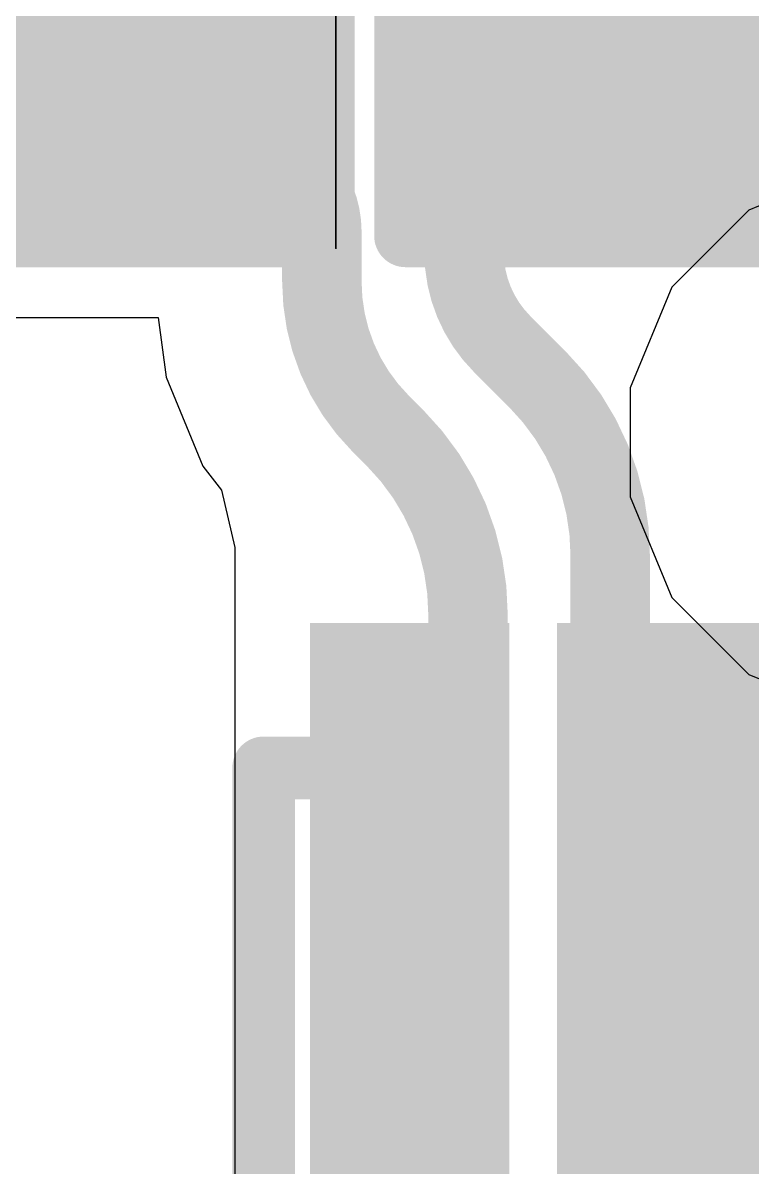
# Model space of a CAD drawing. Header units: inches. Extents: x 0 to 208, y 0 to 213.
# Drawn here: x 2.9061 to 2.9642, y 4.1481 to 4.2393 of the extents above; entities that cross this region are included whole.
import ezdxf

# ---------------------------------------------------------------- set-up
doc = ezdxf.new("R2010")
doc.units = ezdxf.units.IN
doc.header["$MEASUREMENT"] = 0
for name, color, linetype in [('Bottom Layer', 5, 'Continuous'), ('Bottom Overlay', 54, 'Continuous'), ('Bottom Paste', 16, 'Continuous'), ('Bottom Solder', 6, 'Continuous'), ('L2_GND1', 16, 'Continuous'), ('L4_PWR', 90, 'Continuous')]:
    doc.layers.add(name, color=color, linetype=linetype)

# ---------------------------------------------------------------- blocks, each defined once
blk = doc.blocks.new('DFN2510_10L__B_60')
at = {"layer": 'Bottom Layer'}
for points in [[(-0.011812, 0.082677), (0.01181, 0.082677), (0.01181, 0.074803), (-0.011812, 0.074803)], [(0.019684, 0.082677), (0.043306, 0.082677), (0.043306, 0.074803), (0.019684, 0.074803)], [(-0.011812, 0.062991), (0.01181, 0.062991), (0.01181, 0.055117), (-0.011812, 0.055117)], [(0.019684, 0.062991), (0.043306, 0.062991), (0.043306, 0.055117), (0.019684, 0.055117)], [(-0.011812, 0.047244), (0.043306, 0.047244), (0.043306, 0.031496), (-0.011812, 0.031496)], [(-0.011812, 0.023621), (0.01181, 0.023621), (0.01181, 0.015747), (-0.011812, 0.015747)], [(0.019684, 0.023621), (0.043306, 0.023621), (0.043306, 0.015747), (0.019684, 0.015747)], [(-0.011812, 0.003937), (0.01181, 0.003937), (0.01181, -0.003937), (-0.011812, -0.003937)], [(0.019684, 0.003937), (0.043306, 0.003937), (0.043306, -0.003937), (0.019684, -0.003937)]]:
    blk.add_hatch(color=5, dxfattribs=at).paths.add_polyline_path(points)
at = {"layer": 'Bottom Paste'}
for points in [[(-0.011812, 0.082677), (0.01181, 0.082677), (0.01181, 0.074803), (-0.011812, 0.074803)], [(0.019684, 0.082677), (0.043306, 0.082677), (0.043306, 0.074803), (0.019684, 0.074803)], [(-0.011812, 0.062991), (0.01181, 0.062991), (0.01181, 0.055117), (-0.011812, 0.055117)], [(0.019684, 0.062991), (0.043306, 0.062991), (0.043306, 0.055117), (0.019684, 0.055117)], [(-0.011812, 0.047244), (0.043306, 0.047244), (0.043306, 0.031496), (-0.011812, 0.031496)], [(-0.011812, 0.023621), (0.01181, 0.023621), (0.01181, 0.015747), (-0.011812, 0.015747)], [(0.019684, 0.023621), (0.043306, 0.023621), (0.043306, 0.015747), (0.019684, 0.015747)], [(-0.011812, 0.003937), (0.01181, 0.003937), (0.01181, -0.003937), (-0.011812, -0.003937)], [(0.019684, 0.003937), (0.043306, 0.003937), (0.043306, -0.003937), (0.019684, -0.003937)]]:
    blk.add_hatch(color=16, dxfattribs=at).paths.add_polyline_path(points)
at = {"layer": 'Bottom Solder'}
for points in [[(-0.015812, 0.086677), (0.01581, 0.086677), (0.01581, 0.070803), (-0.015812, 0.070803)], [(0.015684, 0.086677), (0.047306, 0.086677), (0.047306, 0.070803), (0.015684, 0.070803)], [(-0.015812, 0.066991), (0.01581, 0.066991), (0.01581, 0.051117), (-0.015812, 0.051117)], [(0.015684, 0.066991), (0.047306, 0.066991), (0.047306, 0.051117), (0.015684, 0.051117)], [(-0.015812, 0.051244), (0.047306, 0.051244), (0.047306, 0.027496), (-0.015812, 0.027496)], [(-0.015812, 0.027621), (0.01581, 0.027621), (0.01581, 0.011747), (-0.015812, 0.011747)], [(0.015684, 0.027621), (0.047306, 0.027621), (0.047306, 0.011747), (0.015684, 0.011747)], [(-0.015812, 0.007937), (0.01581, 0.007937), (0.01581, -0.007937), (-0.015812, -0.007937)], [(0.015684, 0.007937), (0.047306, 0.007937), (0.047306, -0.007937), (0.015684, -0.007937)]]:
    blk.add_hatch(color=6, dxfattribs=at).paths.add_polyline_path(points)
at = {"layer": 'Bottom Overlay'}
for points in [[(-0.004253, 0.09037, 0.005, 0.005, 0), (-0.004253, 0.08637, 0.005, 0.005, 0)], [(-0.004253, 0.09037, 0.005, 0.005, 0), (0.035747, 0.09037, 0.005, 0.005, 0)], [(0.035747, 0.09037, 0.005, 0.005, 0), (0.035747, 0.08637, 0.005, 0.005, 0)], [(-0.022253, 0.00437, 0.005, 0.005, 0), (-0.017253, -0.00063, 0.005, 0.005, 0)], [(-0.022253, 0.00437, 0.005, 0.005, 0), (-0.022253, -0.00563, 0.005, 0.005, 0)], [(-0.017253, -0.00063, 0.005, 0.005, 0), (-0.022253, -0.00563, 0.005, 0.005, 0)], [(-0.004253, -0.00763, 0.005, 0.005, 0), (-0.004253, -0.01163, 0.005, 0.005, 0)], [(0.035747, -0.00763, 0.005, 0.005, 0), (0.035747, -0.01163, 0.005, 0.005, 0)], [(-0.004253, -0.01163, 0.005, 0.005, 0), (0.035747, -0.01163, 0.005, 0.005, 0)]]:
    blk.add_lwpolyline(points, format="xyseb", dxfattribs=at)
for points in [[(-0.005503, 0.09037, 0.0025, 0.0025, 1), (-0.003003, 0.09037, 0.0025, 0.0025, 1)], [(-0.005503, 0.09037, 0.0025, 0.0025, 1), (-0.003003, 0.09037, 0.0025, 0.0025, 1)], [(0.034497, 0.09037, 0.0025, 0.0025, 1), (0.036997, 0.09037, 0.0025, 0.0025, 1)], [(0.034497, 0.09037, 0.0025, 0.0025, 1), (0.036997, 0.09037, 0.0025, 0.0025, 1)], [(-0.005503, 0.08637, 0.0025, 0.0025, 1), (-0.003003, 0.08637, 0.0025, 0.0025, 1)], [(0.034497, 0.08637, 0.0025, 0.0025, 1), (0.036997, 0.08637, 0.0025, 0.0025, 1)], [(-0.023503, 0.00437, 0.0025, 0.0025, 1), (-0.021003, 0.00437, 0.0025, 0.0025, 1)], [(-0.023503, 0.00437, 0.0025, 0.0025, 1), (-0.021003, 0.00437, 0.0025, 0.0025, 1)], [(-0.018503, -0.00063, 0.0025, 0.0025, 1), (-0.016003, -0.00063, 0.0025, 0.0025, 1)], [(-0.018503, -0.00063, 0.0025, 0.0025, 1), (-0.016003, -0.00063, 0.0025, 0.0025, 1)], [(-0.023503, -0.00563, 0.0025, 0.0025, 1), (-0.021003, -0.00563, 0.0025, 0.0025, 1)], [(-0.023503, -0.00563, 0.0025, 0.0025, 1), (-0.021003, -0.00563, 0.0025, 0.0025, 1)], [(-0.005503, -0.00763, 0.0025, 0.0025, 1), (-0.003003, -0.00763, 0.0025, 0.0025, 1)], [(0.034497, -0.00763, 0.0025, 0.0025, 1), (0.036997, -0.00763, 0.0025, 0.0025, 1)], [(-0.005503, -0.01163, 0.0025, 0.0025, 1), (-0.003003, -0.01163, 0.0025, 0.0025, 1)], [(-0.005503, -0.01163, 0.0025, 0.0025, 1), (-0.003003, -0.01163, 0.0025, 0.0025, 1)], [(0.034497, -0.01163, 0.0025, 0.0025, 1), (0.036997, -0.01163, 0.0025, 0.0025, 1)], [(0.034497, -0.01163, 0.0025, 0.0025, 1), (0.036997, -0.01163, 0.0025, 0.0025, 1)]]:
    blk.add_lwpolyline(points, format="xyseb", close=True, dxfattribs=at)
blk = doc.blocks.new('RES_0402_B_485')
at = {"layer": 'Bottom Layer'}
for points in [[(-0.009498, 0.0125), (-0.009498, -0.0125), (-0.027498, -0.0125), (-0.027498, 0.0125)], [(0.027502, 0.0125), (0.027502, -0.0125), (0.009502, -0.0125), (0.009502, 0.0125)]]:
    blk.add_hatch(color=5, dxfattribs=at).paths.add_polyline_path(points)
at = {"layer": 'Bottom Paste'}
for points in [[(-0.009498, 0.0125), (-0.009498, -0.0125), (-0.027498, -0.0125), (-0.027498, 0.0125)], [(0.027502, 0.0125), (0.027502, -0.0125), (0.009502, -0.0125), (0.009502, 0.0125)]]:
    blk.add_hatch(color=16, dxfattribs=at).paths.add_polyline_path(points)
at = {"layer": 'Bottom Solder'}
for points in [[(-0.007333, 0.014665), (-0.007333, -0.014666), (-0.029664, -0.014666), (-0.029664, 0.014665)], [(0.029667, 0.014665), (0.029667, -0.014666), (0.007336, -0.014666), (0.007336, 0.014665)]]:
    blk.add_hatch(color=6, dxfattribs=at).paths.add_polyline_path(points)
at = {"layer": 'Bottom Overlay'}
for points in [[(0.031002, 0.016, 0.005, 0.005, 0), (-0.030998, 0.016, 0.005, 0.005, 0)], [(-0.030998, -0.016, 0.005, 0.005, 0), (-0.030998, 0.016, 0.005, 0.005, 0)], [(0.031002, -0.016, 0.005, 0.005, 0), (0.031002, 0.016, 0.005, 0.005, 0)], [(0.032002, 0.017, 0.000127, 0.000127, 0), (-0.031998, 0.017, 0.000127, 0.000127, 0)], [(0.031002, -0.016, 0.005, 0.005, 0), (-0.030998, -0.016, 0.005, 0.005, 0)]]:
    blk.add_lwpolyline(points, format="xyseb", dxfattribs=at)
for points in [[(-0.032248, 0.016, 0.0025, 0.0025, 1), (-0.029748, 0.016, 0.0025, 0.0025, 1)], [(-0.032248, 0.016, 0.0025, 0.0025, 1), (-0.029748, 0.016, 0.0025, 0.0025, 1)], [(0.029752, 0.016, 0.0025, 0.0025, 1), (0.032252, 0.016, 0.0025, 0.0025, 1)], [(0.029752, 0.016, 0.0025, 0.0025, 1), (0.032252, 0.016, 0.0025, 0.0025, 1)], [(-0.03203, 0.017, 0.0000635, 0.0000635, 1), (-0.031967, 0.017, 0.0000635, 0.0000635, 1)], [(0.03197, 0.017, 0.0000635, 0.0000635, 1), (0.032033, 0.017, 0.0000635, 0.0000635, 1)], [(-0.032248, -0.016, 0.0025, 0.0025, 1), (-0.029748, -0.016, 0.0025, 0.0025, 1)], [(-0.032248, -0.016, 0.0025, 0.0025, 1), (-0.029748, -0.016, 0.0025, 0.0025, 1)], [(0.029752, -0.016, 0.0025, 0.0025, 1), (0.032252, -0.016, 0.0025, 0.0025, 1)], [(0.029752, -0.016, 0.0025, 0.0025, 1), (0.032252, -0.016, 0.0025, 0.0025, 1)]]:
    blk.add_lwpolyline(points, format="xyseb", close=True, dxfattribs=at)
blk = doc.blocks.new('RES_0402_B_486')
at = {"layer": 'Bottom Layer'}
for points in [[(-0.0095, 0.012501), (-0.0095, -0.012499), (-0.0275, -0.012499), (-0.0275, 0.012501)], [(0.0275, 0.012501), (0.0275, -0.012499), (0.0095, -0.012499), (0.0095, 0.012501)]]:
    blk.add_hatch(color=5, dxfattribs=at).paths.add_polyline_path(points)
at = {"layer": 'Bottom Paste'}
for points in [[(-0.0095, 0.012501), (-0.0095, -0.012499), (-0.0275, -0.012499), (-0.0275, 0.012501)], [(0.0275, 0.012501), (0.0275, -0.012499), (0.0095, -0.012499), (0.0095, 0.012501)]]:
    blk.add_hatch(color=16, dxfattribs=at).paths.add_polyline_path(points)
at = {"layer": 'Bottom Solder'}
for points in [[(-0.007335, 0.014666), (-0.007335, -0.014664), (-0.029666, -0.014664), (-0.029666, 0.014666)], [(0.029665, 0.014666), (0.029665, -0.014664), (0.007334, -0.014664), (0.007334, 0.014666)]]:
    blk.add_hatch(color=6, dxfattribs=at).paths.add_polyline_path(points)
at = {"layer": 'Bottom Overlay'}
for points in [[(0.031, 0.016001, 0.005, 0.005, 0), (-0.031, 0.016001, 0.005, 0.005, 0)], [(-0.031, -0.015999, 0.005, 0.005, 0), (-0.031, 0.016001, 0.005, 0.005, 0)], [(0.031, -0.015999, 0.005, 0.005, 0), (0.031, 0.016001, 0.005, 0.005, 0)], [(0.032, 0.017001, 0.000127, 0.000127, 0), (-0.032, 0.017001, 0.000127, 0.000127, 0)], [(0.031, -0.015999, 0.005, 0.005, 0), (-0.031, -0.015999, 0.005, 0.005, 0)]]:
    blk.add_lwpolyline(points, format="xyseb", dxfattribs=at)
for points in [[(-0.03225, 0.016001, 0.0025, 0.0025, 1), (-0.02975, 0.016001, 0.0025, 0.0025, 1)], [(-0.03225, 0.016001, 0.0025, 0.0025, 1), (-0.02975, 0.016001, 0.0025, 0.0025, 1)], [(0.02975, 0.016001, 0.0025, 0.0025, 1), (0.03225, 0.016001, 0.0025, 0.0025, 1)], [(0.02975, 0.016001, 0.0025, 0.0025, 1), (0.03225, 0.016001, 0.0025, 0.0025, 1)], [(-0.032032, 0.017001, 0.0000635, 0.0000635, 1), (-0.031968, 0.017001, 0.0000635, 0.0000635, 1)], [(0.031968, 0.017001, 0.0000635, 0.0000635, 1), (0.032032, 0.017001, 0.0000635, 0.0000635, 1)], [(-0.03225, -0.015999, 0.0025, 0.0025, 1), (-0.02975, -0.015999, 0.0025, 0.0025, 1)], [(-0.03225, -0.015999, 0.0025, 0.0025, 1), (-0.02975, -0.015999, 0.0025, 0.0025, 1)], [(0.02975, -0.015999, 0.0025, 0.0025, 1), (0.03225, -0.015999, 0.0025, 0.0025, 1)], [(0.02975, -0.015999, 0.0025, 0.0025, 1), (0.03225, -0.015999, 0.0025, 0.0025, 1)]]:
    blk.add_lwpolyline(points, format="xyseb", close=True, dxfattribs=at)

msp = doc.modelspace()

# ---------------------------------------------------------------- linework, layer by layer
at = {"layer": 'Bottom Layer'}
for p, q in [((2.891506, 4.215834), (2.916845, 4.215834)), ((2.916845, 4.215834), (2.917473, 4.211063)), ((2.917473, 4.211063), (2.920411, 4.203973)), ((2.920411, 4.203973), (2.921882, 4.202055)), ((2.921882, 4.202055), (2.922945, 4.197495)), ((2.922945, 4.197495), (2.922945, 4.197495)), ((2.922945, 4.197495), (2.922945, 4.153873)), ((2.922945, 4.153873), (2.922945, 4.122377))]:
    msp.add_line(p, q, dxfattribs=at)
for points in [[(2.916098, 4.234836, 0.00633, 0.00633, 0), (2.92043, 4.230502, 0.00633, 0.00633, 0)], [(2.950676, 4.2305, 0.00633, 0.00633, 0), (2.95501, 4.234834, 0.00633, 0.00633, 0)], [(2.924056, 4.229, 0.00633, 0.00633, -0.198912), (2.920431, 4.230502, 0.00633, 0.00633, 0)], [(2.950676, 4.2305, 0.00633, 0.00633, -0.198912), (2.94705, 4.228998, 0.00633, 0.00633, 0)], [(2.924056, 4.229, 0.00633, 0.00633, -0.198912), (2.927682, 4.227499, 0.00633, 0.00633, 0)], [(2.943424, 4.227496, 0.00633, 0.00633, -0.198912), (2.94705, 4.228998, 0.00633, 0.00633, 0)], [(2.927682, 4.227498, 0.00633, 0.00633, 0), (2.928034, 4.227146, 0.00633, 0.00633, 0)], [(2.943072, 4.227144, 0.00633, 0.00633, 0), (2.943424, 4.227496, 0.00633, 0.00633, 0)], [(2.928034, 4.227146, 0.00633, 0.00633, -0.198912), (2.929888, 4.22267, 0.00633, 0.00633, 0)], [(2.941218, 4.222668, 0.00633, 0.00633, -0.198904), (2.943072, 4.227144, 0.00633, 0.00633, 0)], [(2.929888, 4.218672, 0.00633, 0.00633, 0), (2.929888, 4.22267, 0.00633, 0.00633, 0)], [(2.941218, 4.221018, 0.00633, 0.00633, 0), (2.941218, 4.222668, 0.00633, 0.00633, 0)], [(2.941218, 4.221014, 0.00633, 0.00633, -0.00009), (2.941218, 4.221018, 0.00633, 0.00633, 0)], [(2.944239, 4.213724, 0.00633, 0.00633, -0.198818), (2.941218, 4.221014, 0.00633, 0.00633, 0)], [(2.934564, 4.207376, 0.00633, 0.00633, -0.198788), (2.929888, 4.218672, 0.00633, 0.00633, 0)], [(2.94424, 4.213724, 0.00633, 0.00633, 0), (2.94704, 4.210924, 0.00633, 0.00633, 0)], [(2.947039, 4.210924, 0.00633, 0.00633, -0.198893), (2.95286, 4.196872, 0.00633, 0.00633, 0)], [(2.934564, 4.207376, 0.00633, 0.00633, 0), (2.93457, 4.207372, 0.00633, 0.00633, 0)], [(2.934569, 4.207371, 0.00633, 0.00633, -0.000111), (2.934564, 4.207376, 0.00633, 0.00633, 0)], [(2.93457, 4.207372, 0.00633, 0.00633, 0), (2.93571, 4.206232, 0.00633, 0.00633, 0)], [(2.935709, 4.206231, 0.00633, 0.00633, -0.198912), (2.94153, 4.192178, 0.00633, 0.00633, 0)], [(2.95286, 4.19069, 0.00633, 0.00633, 0), (2.95286, 4.196872, 0.00633, 0.00633, 0)], [(2.94153, 4.19069, 0.00633, 0.00633, 0), (2.94153, 4.192178, 0.00633, 0.00633, 0)], [(2.94153, 4.190691, 0.00633, 0.00633, -0.198912), (2.939441, 4.185647, 0.00633, 0.00633, 0)], [(2.954949, 4.185647, 0.00633, 0.00633, -0.198901), (2.95286, 4.19069, 0.00633, 0.00633, 0)], [(2.937352, 4.180604, 0.00633, 0.00633, -0.198901), (2.939441, 4.185647, 0.00633, 0.00633, 0)], [(2.954949, 4.185647, 0.00633, 0.00633, -0.198901), (2.957038, 4.180604, 0.00633, 0.00633, 0)], [(2.937352, 4.175684, 0.00633, 0.00633, 0), (2.937352, 4.180604, 0.00633, 0.00633, 0)], [(2.957038, 4.175684, 0.00633, 0.00633, 0), (2.957038, 4.180604, 0.00633, 0.00633, 0)], [(2.936882, 4.16781, 0.00633, 0.00633, 0), (2.936882, 4.175684, 0.00633, 0.00633, 0)], [(2.937352, 4.175684, 0.00633, 0.00633, 0), (2.937822, 4.175684, 0.00633, 0.00633, 0)], [(2.937822, 4.16734, 0.00633, 0.00633, 0), (2.937822, 4.175684, 0.00633, 0.00633, 0)], [(2.956568, 4.175684, 0.00633, 0.00633, 0), (2.957038, 4.175684, 0.00633, 0.00633, 0)], [(2.956568, 4.16781, 0.00633, 0.00633, 0), (2.956568, 4.175684, 0.00633, 0.00633, 0)], [(2.936882, 4.16781, 0.00633, 0.00633, 0), (2.939198, 4.165494, 0.00633, 0.00633, 0)], [(2.954252, 4.165494, 0.00633, 0.00633, 0), (2.956568, 4.16781, 0.00633, 0.00633, 0)], [(2.939198, 4.165494, 0.00633, 0.00633, 0), (2.94106, 4.165494, 0.00633, 0.00633, 0)], [(2.94106, 4.154378, 0.00633, 0.00633, 0), (2.94106, 4.165494, 0.00633, 0.00633, 0)], [(2.95239, 4.165494, 0.00633, 0.00633, 0), (2.954252, 4.165494, 0.00633, 0.00633, 0)], [(2.95239, 4.154378, 0.00633, 0.00633, 0), (2.95239, 4.165494, 0.00633, 0.00633, 0)], [(2.936882, 4.152062, 0.00633, 0.00633, 0), (2.939198, 4.154378, 0.00633, 0.00633, 0)], [(2.939198, 4.154378, 0.00633, 0.00633, 0), (2.94106, 4.154378, 0.00633, 0.00633, 0)], [(2.95239, 4.154378, 0.00633, 0.00633, 0), (2.954252, 4.154378, 0.00633, 0.00633, 0)], [(2.954252, 4.154378, 0.00633, 0.00633, 0), (2.956568, 4.152062, 0.00633, 0.00633, 0)], [(2.936882, 4.144188, 0.00633, 0.00633, 0), (2.936882, 4.152062, 0.00633, 0.00633, 0)], [(2.956568, 4.144188, 0.00633, 0.00633, 0), (2.956568, 4.152062, 0.00633, 0.00633, 0)]]:
    msp.add_lwpolyline(points, format="xyseb", dxfattribs=at)
for points in [[(2.914515, 4.234836, 0.003165, 0.003165, 1), (2.91768, 4.234836, 0.003165, 0.003165, 1)], [(2.953427, 4.234834, 0.003165, 0.003165, 1), (2.956592, 4.234834, 0.003165, 0.003165, 1)], [(2.918847, 4.230502, 0.003165, 0.003165, 1), (2.922012, 4.230502, 0.003165, 0.003165, 1)], [(2.918848, 4.230502, 0.003165, 0.003165, 1), (2.922013, 4.230502, 0.003165, 0.003165, 1)], [(2.949093, 4.2305, 0.003165, 0.003165, 1), (2.952258, 4.2305, 0.003165, 0.003165, 1)], [(2.949093, 4.2305, 0.003165, 0.003165, 1), (2.952258, 4.2305, 0.003165, 0.003165, 1)], [(2.922474, 4.229, 0.003165, 0.003165, 1), (2.925639, 4.229, 0.003165, 0.003165, 1)], [(2.922474, 4.229, 0.003165, 0.003165, 1), (2.925639, 4.229, 0.003165, 0.003165, 1)], [(2.945468, 4.228998, 0.003165, 0.003165, 1), (2.948633, 4.228998, 0.003165, 0.003165, 1)], [(2.945468, 4.228998, 0.003165, 0.003165, 1), (2.948633, 4.228998, 0.003165, 0.003165, 1)], [(2.926099, 4.227498, 0.003165, 0.003165, 1), (2.929264, 4.227498, 0.003165, 0.003165, 1)], [(2.926099, 4.227499, 0.003165, 0.003165, 1), (2.929264, 4.227499, 0.003165, 0.003165, 1)], [(2.941841, 4.227496, 0.003165, 0.003165, 1), (2.945006, 4.227496, 0.003165, 0.003165, 1)], [(2.941842, 4.227496, 0.003165, 0.003165, 1), (2.945007, 4.227496, 0.003165, 0.003165, 1)], [(2.926451, 4.227146, 0.003165, 0.003165, 1), (2.929616, 4.227146, 0.003165, 0.003165, 1)], [(2.926452, 4.227146, 0.003165, 0.003165, 1), (2.929617, 4.227146, 0.003165, 0.003165, 1)], [(2.941489, 4.227144, 0.003165, 0.003165, 1), (2.944654, 4.227144, 0.003165, 0.003165, 1)], [(2.941489, 4.227144, 0.003165, 0.003165, 1), (2.944654, 4.227144, 0.003165, 0.003165, 1)], [(2.928305, 4.22267, 0.003165, 0.003165, 1), (2.93147, 4.22267, 0.003165, 0.003165, 1)], [(2.928306, 4.22267, 0.003165, 0.003165, 1), (2.931471, 4.22267, 0.003165, 0.003165, 1)], [(2.939635, 4.222668, 0.003165, 0.003165, 1), (2.9428, 4.222668, 0.003165, 0.003165, 1)], [(2.939636, 4.222668, 0.003165, 0.003165, 1), (2.942801, 4.222668, 0.003165, 0.003165, 1)], [(2.939635, 4.221018, 0.003165, 0.003165, 1), (2.9428, 4.221018, 0.003165, 0.003165, 1)], [(2.939636, 4.221018, 0.003165, 0.003165, 1), (2.942801, 4.221018, 0.003165, 0.003165, 1)], [(2.939636, 4.221014, 0.003165, 0.003165, 1), (2.942801, 4.221014, 0.003165, 0.003165, 1)], [(2.939636, 4.221014, 0.003165, 0.003165, 1), (2.942801, 4.221014, 0.003165, 0.003165, 1)], [(2.928305, 4.218672, 0.003165, 0.003165, 1), (2.93147, 4.218672, 0.003165, 0.003165, 1)], [(2.928306, 4.218672, 0.003165, 0.003165, 1), (2.931471, 4.218672, 0.003165, 0.003165, 1)], [(2.942657, 4.213724, 0.003165, 0.003165, 1), (2.945822, 4.213724, 0.003165, 0.003165, 1)], [(2.942657, 4.213724, 0.003165, 0.003165, 1), (2.945822, 4.213724, 0.003165, 0.003165, 1)], [(2.945457, 4.210924, 0.003165, 0.003165, 1), (2.948622, 4.210924, 0.003165, 0.003165, 1)], [(2.945457, 4.210924, 0.003165, 0.003165, 1), (2.948622, 4.210924, 0.003165, 0.003165, 1)], [(2.932981, 4.207376, 0.003165, 0.003165, 1), (2.936146, 4.207376, 0.003165, 0.003165, 1)], [(2.932981, 4.207376, 0.003165, 0.003165, 1), (2.936146, 4.207376, 0.003165, 0.003165, 1)], [(2.932981, 4.207376, 0.003165, 0.003165, 1), (2.936146, 4.207376, 0.003165, 0.003165, 1)], [(2.932987, 4.207371, 0.003165, 0.003165, 1), (2.936151, 4.207371, 0.003165, 0.003165, 1)], [(2.932987, 4.207372, 0.003165, 0.003165, 1), (2.936152, 4.207372, 0.003165, 0.003165, 1)], [(2.932987, 4.207372, 0.003165, 0.003165, 1), (2.936152, 4.207372, 0.003165, 0.003165, 1)], [(2.934127, 4.206231, 0.003165, 0.003165, 1), (2.937292, 4.206231, 0.003165, 0.003165, 1)], [(2.934127, 4.206232, 0.003165, 0.003165, 1), (2.937292, 4.206232, 0.003165, 0.003165, 1)], [(2.951277, 4.196872, 0.003165, 0.003165, 1), (2.954442, 4.196872, 0.003165, 0.003165, 1)], [(2.951277, 4.196872, 0.003165, 0.003165, 1), (2.954442, 4.196872, 0.003165, 0.003165, 1)], [(2.939947, 4.192178, 0.003165, 0.003165, 1), (2.943112, 4.192178, 0.003165, 0.003165, 1)], [(2.939948, 4.192178, 0.003165, 0.003165, 1), (2.943112, 4.192178, 0.003165, 0.003165, 1)], [(2.939948, 4.190691, 0.003165, 0.003165, 1), (2.943112, 4.190691, 0.003165, 0.003165, 1)], [(2.939947, 4.19069, 0.003165, 0.003165, 1), (2.943112, 4.19069, 0.003165, 0.003165, 1)], [(2.951277, 4.19069, 0.003165, 0.003165, 1), (2.954442, 4.19069, 0.003165, 0.003165, 1)], [(2.951277, 4.19069, 0.003165, 0.003165, 1), (2.954442, 4.19069, 0.003165, 0.003165, 1)], [(2.937858, 4.185647, 0.003165, 0.003165, 1), (2.941023, 4.185647, 0.003165, 0.003165, 1)], [(2.937858, 4.185647, 0.003165, 0.003165, 1), (2.941023, 4.185647, 0.003165, 0.003165, 1)], [(2.953366, 4.185647, 0.003165, 0.003165, 1), (2.956531, 4.185647, 0.003165, 0.003165, 1)], [(2.953366, 4.185647, 0.003165, 0.003165, 1), (2.956531, 4.185647, 0.003165, 0.003165, 1)], [(2.935769, 4.180604, 0.003165, 0.003165, 1), (2.938934, 4.180604, 0.003165, 0.003165, 1)], [(2.935769, 4.180604, 0.003165, 0.003165, 1), (2.938934, 4.180604, 0.003165, 0.003165, 1)], [(2.955455, 4.180604, 0.003165, 0.003165, 1), (2.95862, 4.180604, 0.003165, 0.003165, 1)], [(2.955455, 4.180604, 0.003165, 0.003165, 1), (2.95862, 4.180604, 0.003165, 0.003165, 1)], [(2.935299, 4.175684, 0.003165, 0.003165, 1), (2.938464, 4.175684, 0.003165, 0.003165, 1)], [(2.935769, 4.175684, 0.003165, 0.003165, 1), (2.938934, 4.175684, 0.003165, 0.003165, 1)], [(2.935769, 4.175684, 0.003165, 0.003165, 1), (2.938934, 4.175684, 0.003165, 0.003165, 1)], [(2.936239, 4.175684, 0.003165, 0.003165, 1), (2.939404, 4.175684, 0.003165, 0.003165, 1)], [(2.936239, 4.175684, 0.003165, 0.003165, 1), (2.939404, 4.175684, 0.003165, 0.003165, 1)], [(2.954985, 4.175684, 0.003165, 0.003165, 1), (2.95815, 4.175684, 0.003165, 0.003165, 1)], [(2.954985, 4.175684, 0.003165, 0.003165, 1), (2.95815, 4.175684, 0.003165, 0.003165, 1)], [(2.955455, 4.175684, 0.003165, 0.003165, 1), (2.95862, 4.175684, 0.003165, 0.003165, 1)], [(2.955455, 4.175684, 0.003165, 0.003165, 1), (2.95862, 4.175684, 0.003165, 0.003165, 1)], [(2.935299, 4.16781, 0.003165, 0.003165, 1), (2.938464, 4.16781, 0.003165, 0.003165, 1)], [(2.935299, 4.16781, 0.003165, 0.003165, 1), (2.938464, 4.16781, 0.003165, 0.003165, 1)], [(2.936239, 4.16734, 0.003165, 0.003165, 1), (2.939404, 4.16734, 0.003165, 0.003165, 1)], [(2.954985, 4.16781, 0.003165, 0.003165, 1), (2.95815, 4.16781, 0.003165, 0.003165, 1)], [(2.954985, 4.16781, 0.003165, 0.003165, 1), (2.95815, 4.16781, 0.003165, 0.003165, 1)], [(2.937615, 4.165494, 0.003165, 0.003165, 1), (2.94078, 4.165494, 0.003165, 0.003165, 1)], [(2.937615, 4.165494, 0.003165, 0.003165, 1), (2.94078, 4.165494, 0.003165, 0.003165, 1)], [(2.939477, 4.165494, 0.003165, 0.003165, 1), (2.942642, 4.165494, 0.003165, 0.003165, 1)], [(2.939477, 4.165494, 0.003165, 0.003165, 1), (2.942642, 4.165494, 0.003165, 0.003165, 1)], [(2.950807, 4.165494, 0.003165, 0.003165, 1), (2.953972, 4.165494, 0.003165, 0.003165, 1)], [(2.950807, 4.165494, 0.003165, 0.003165, 1), (2.953972, 4.165494, 0.003165, 0.003165, 1)], [(2.952669, 4.165494, 0.003165, 0.003165, 1), (2.955834, 4.165494, 0.003165, 0.003165, 1)], [(2.952669, 4.165494, 0.003165, 0.003165, 1), (2.955834, 4.165494, 0.003165, 0.003165, 1)], [(2.937615, 4.154378, 0.003165, 0.003165, 1), (2.94078, 4.154378, 0.003165, 0.003165, 1)], [(2.937615, 4.154378, 0.003165, 0.003165, 1), (2.94078, 4.154378, 0.003165, 0.003165, 1)], [(2.939477, 4.154378, 0.003165, 0.003165, 1), (2.942642, 4.154378, 0.003165, 0.003165, 1)], [(2.939477, 4.154378, 0.003165, 0.003165, 1), (2.942642, 4.154378, 0.003165, 0.003165, 1)], [(2.950807, 4.154378, 0.003165, 0.003165, 1), (2.953972, 4.154378, 0.003165, 0.003165, 1)], [(2.950807, 4.154378, 0.003165, 0.003165, 1), (2.953972, 4.154378, 0.003165, 0.003165, 1)], [(2.952669, 4.154378, 0.003165, 0.003165, 1), (2.955834, 4.154378, 0.003165, 0.003165, 1)], [(2.952669, 4.154378, 0.003165, 0.003165, 1), (2.955834, 4.154378, 0.003165, 0.003165, 1)], [(2.935299, 4.152062, 0.003165, 0.003165, 1), (2.938464, 4.152062, 0.003165, 0.003165, 1)], [(2.935299, 4.152062, 0.003165, 0.003165, 1), (2.938464, 4.152062, 0.003165, 0.003165, 1)], [(2.954985, 4.152062, 0.003165, 0.003165, 1), (2.95815, 4.152062, 0.003165, 0.003165, 1)], [(2.954985, 4.152062, 0.003165, 0.003165, 1), (2.95815, 4.152062, 0.003165, 0.003165, 1)]]:
    msp.add_lwpolyline(points, format="xyseb", close=True, dxfattribs=at)
at = {"layer": 'L2_GND1'}
for p, q in [((2.971913, 4.227692), (2.963897, 4.224372)), ((2.963897, 4.224372), (2.957761, 4.218236)), ((2.957761, 4.218236), (2.954441, 4.21022)), ((2.954441, 4.21022), (2.954441, 4.201543)), ((2.954441, 4.201543), (2.957761, 4.193526)), ((2.957761, 4.193526), (2.963897, 4.187391)), ((2.963897, 4.187391), (2.971913, 4.18407))]:
    msp.add_line(p, q, dxfattribs=at)
at = {"layer": 'L4_PWR'}
for p, q in [((2.971913, 4.227692), (2.963897, 4.224372)), ((2.963897, 4.224372), (2.957761, 4.218236)), ((2.957761, 4.218236), (2.954441, 4.21022)), ((2.954441, 4.21022), (2.954441, 4.201543)), ((2.954441, 4.201543), (2.957761, 4.193526)), ((2.957761, 4.193526), (2.963897, 4.187391)), ((2.963897, 4.187391), (2.971913, 4.18407))]:
    msp.add_line(p, q, dxfattribs=at)

# ---------------------------------------------------------------- block references
for name, p, rotation in [('RES_0402_B_486', (2.914005, 4.253334), 270), ('RES_0402_B_485', (2.952554, 4.253336), 270), ('DFN2510_10L__B_60', (3.015622, 4.144189), 90)]:
    msp.add_blockref(name, p, dxfattribs=dict(rotation=rotation))

doc.saveas('drawing.dxf')
